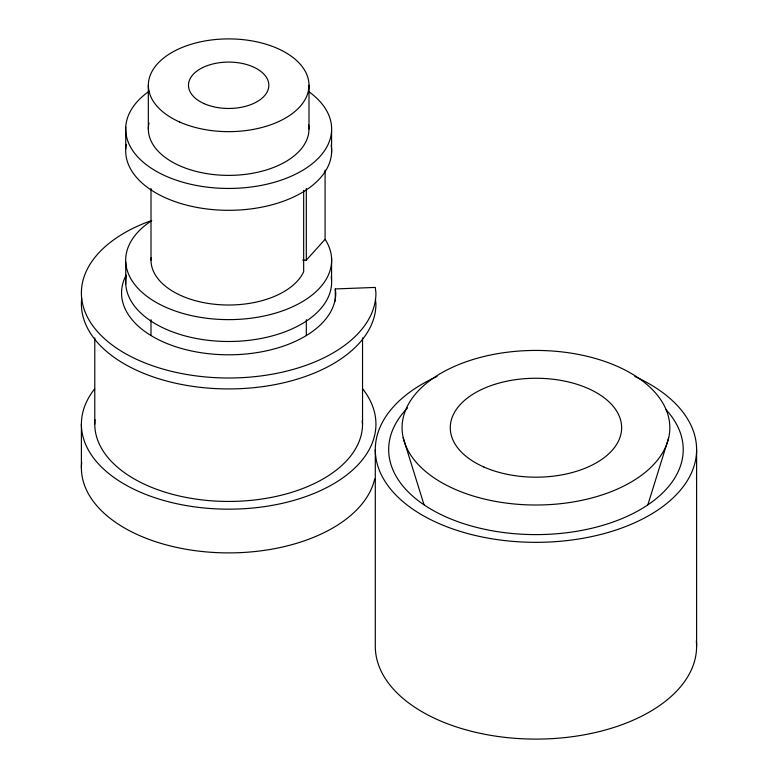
<?xml version="1.0" encoding="UTF-8"?>
<svg xmlns="http://www.w3.org/2000/svg" width="778" height="778" viewBox="0 0 778 778"><rect width="100%" height="100%" fill="white"/><g stroke="black" fill="none" stroke-linecap="round" stroke-linejoin="round"><path stroke-width="1.17" d="M647.88 504.766L668.681 437.81A133.884 77.294 0 0 0 484.713 356.314A133.884 77.294 0 0 0 454.449 489.041A133.884 77.294 0 0 0 668.681 437.81M302.681 260.173L306.308 260.173L325.087 239.313L325.087 170.081M335.308 301.086L335.308 288.939L375.297 287.422L375.93 292.975A147.266 85.026 0 0 1 156.699 367.158A147.266 85.026 0 0 1 151.72 220.475M403.218 437.81L424.02 504.766M362.198 421.122L362.538 424.146A133.884 77.294 0 0 1 224.774 501.411A133.884 77.294 0 0 1 95.013 419.653M335.308 288.939L335.765 292.975A107.101 61.832 0 0 1 212.948 354.136A107.101 61.832 0 0 1 126.172 275.023M375.424 299.102L375.93 303.906A147.266 85.026 0 0 1 223.84 388.883A147.266 85.026 0 0 1 81.709 298.344M696.602 449.587L696.602 646.343M375.297 449.587L375.297 646.343A160.657 92.757 0 0 0 540.729 739.061A160.657 92.757 0 0 0 696.32 640.829M362.538 337.915L362.538 424.146M331.574 131.035L331.574 152.896M331.574 258.15L331.574 280.012M308.992 85.279L308.992 129.002M306.308 188.519L306.308 260.173M306.308 319.69L306.308 335.483M303.663 190.406L303.663 271.785A77.654 44.832 0 0 1 216.517 304.461A77.654 44.832 0 0 1 151.117 257.829M151.01 188.519L151.01 260.173M151.01 319.69L151.01 335.483M148.335 85.279L148.335 129.002M125.744 126.97L125.744 148.831M125.744 262.205L125.744 284.067M94.78 337.915L94.78 424.146M81.398 424.146L81.398 467.87M634.858 376.494A160.657 92.757 0 0 1 654.084 512.449A160.657 92.757 0 0 1 417.815 512.449A160.657 92.757 0 0 1 437.041 376.494M666.036 409.724A147.266 85.026 0 0 1 534.194 534.603A147.266 85.026 0 0 1 407.546 407.944M308.827 91.687A102.978 59.449 0 0 1 298.577 172.648A102.978 59.449 0 0 1 157.983 172.239A102.978 59.449 0 0 1 149.162 91.221M325.087 239.313A102.978 59.449 0 0 1 280.002 311.715A102.978 59.449 0 0 1 148.938 297.799A102.978 59.449 0 0 1 151.389 220.884M331.156 145.126A102.978 59.449 0 0 1 228.032 210.313A102.978 59.449 0 0 1 126.299 144.397M331.214 276.676A102.978 59.449 0 0 1 228.333 341.493A102.978 59.449 0 0 1 126.172 276.297M308.681 124.957A80.328 46.379 0 0 1 226.913 175.371A80.328 46.379 0 0 1 149.026 122.953M374.675 478.966A147.266 85.026 0 0 1 214.232 552.487A147.266 85.026 0 0 1 81.709 462.307M362.626 388.825A147.266 85.026 0 0 1 228.664 509.172A147.266 85.026 0 0 1 94.702 388.825M483.79 466.965A85.687 49.471 0 0 0 620.902 434.182A85.687 49.471 0 0 0 503.162 382.017A85.687 49.471 0 0 0 483.79 466.965M204.215 103.678A40.164 23.184 0 0 0 268.488 88.303A40.164 23.184 0 0 0 213.289 63.854A40.164 23.184 0 0 0 204.215 103.678M179.767 122.068A80.328 46.379 0 0 0 308.302 91.327A80.328 46.379 0 0 0 197.923 42.43A80.328 46.379 0 0 0 179.767 122.068"/></g></svg>
